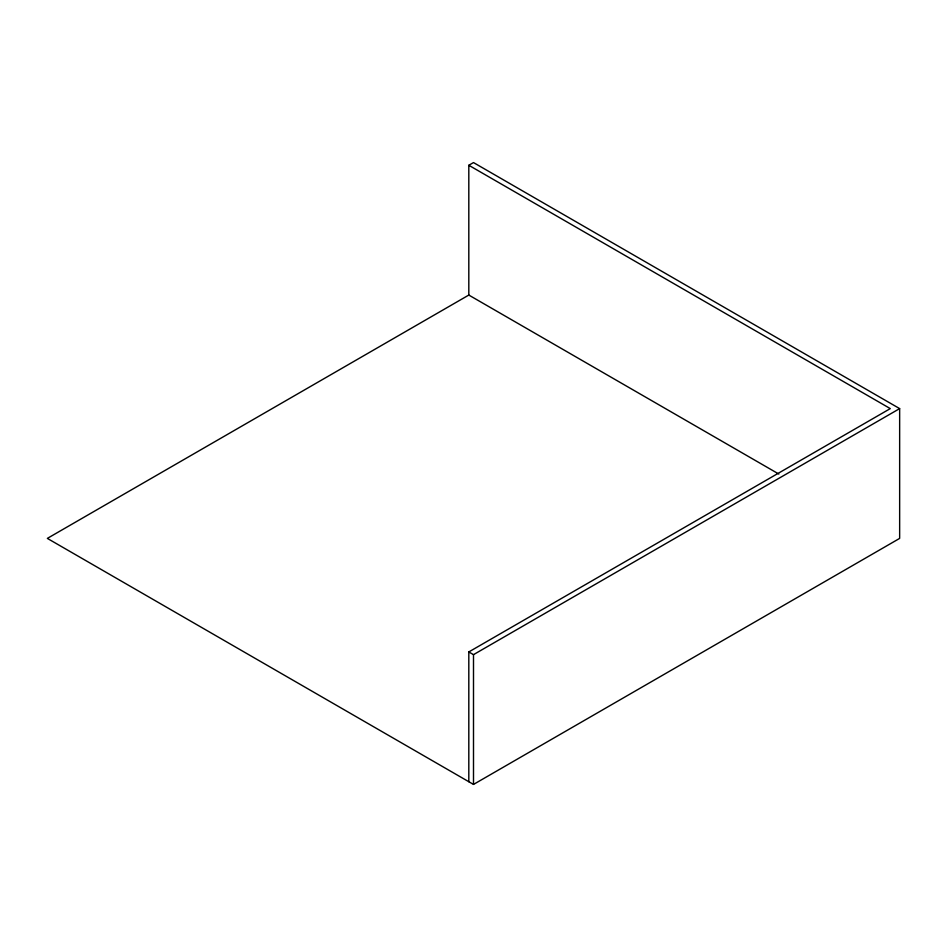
<?xml version="1.0" encoding="UTF-8"?>
<svg xmlns="http://www.w3.org/2000/svg" width="947" height="947" viewBox="0 0 947 947"><rect width="100%" height="100%" fill="white"/><g stroke="black" fill="none" stroke-linecap="round" stroke-linejoin="round"><path stroke-width="1.42" d="M468.812 295.062L468.812 165.275L473.5 162.576L899.65 408.607L899.65 538.393L473.5 784.424L47.35 538.393L468.812 295.062L778.836 474.045M468.812 781.725L468.812 651.938L890.287 408.607L468.812 165.275M468.812 651.938L473.5 654.649L899.65 408.607M473.5 654.649L473.5 784.424"/></g></svg>
